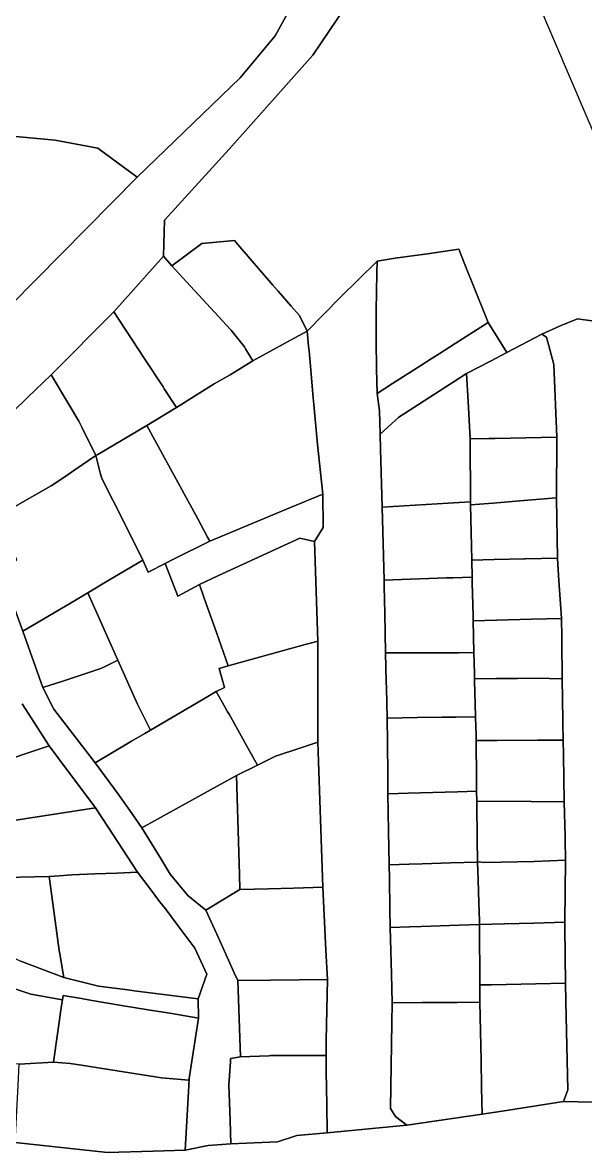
# Model space of a CAD drawing. Header units: inches. Extents: x 469561 to 471650, y 1000291 to 1003909.
# Drawn here: x 470524.9 to 470656, y 1001350.5 to 1001613.6 of the extents above; entities that cross this region are included whole.
import ezdxf

# ---------------------------------------------------------------- set-up
doc = ezdxf.new("R2010")
doc.units = ezdxf.units.IN
doc.header["$MEASUREMENT"] = 0
doc.layers.add('Gulele_10_08_New_Parcel', color=7, linetype='Continuous')

msp = doc.modelspace()

# ---------------------------------------------------------------- linework, layer by layer
at = {"layer": 'Gulele_10_08_New_Parcel'}
for points in [[(470543.6184, 1001838.8004), (470589.869, 1001720.2535), (470616.7522, 1001684.1111), (470668.206, 1001563.8294)], [(470588.2747, 1001618.9224), (470583.6741, 1001610.5625), (470575.5835, 1001600.721), (470551.5764, 1001577.5936), (470542.3831, 1001584.3615), (470532.4456, 1001586.2254), (470503.0474, 1001588.9176), (470485.714, 1001588.2507), (470476.0755, 1001584.3776), (470468.9823, 1001583.8398), (470427.7665, 1001594.8431), (470392.8824, 1001604.1562), (470379.1351, 1001607.8264), (470372.2568, 1001609.2248), (470318.8966, 1001625.7357)], [(470601.8648, 1001619.9807), (470592.4521, 1001606.0122), (470572.9923, 1001584.107), (470557.9216, 1001567.5987), (470557.6517, 1001559.2054), (470546.0883, 1001546.2439), (470531.5347, 1001531.6231), (470526.1005, 1001526.3749), (470511.4489, 1001512.2247)], [(470522.0808, 1001547.7038), (470551.5764, 1001577.5936), (470575.5835, 1001600.721), (470583.6741, 1001610.5625), (470588.2747, 1001618.9224)], [(470657.4542, 1001544.2001), (470654.1464, 1001544.6044), (470649.9348, 1001542.8997), (470645.8038, 1001541.0709), (470637.6795, 1001536.8024), (470633.3393, 1001543.7793), (470632.7288, 1001545.2989), (470627.9194, 1001557.27), (470626.4693, 1001560.8793), (470619.1893, 1001559.7793), (470617.3632, 1001559.5358), (470611.6893, 1001558.7793), (470607.4393, 1001558.0793), (470598.8949, 1001549.7184), (470591.1593, 1001541.7793), (470589.3393, 1001545.3793), (470587.3905, 1001547.6188), (470584.3793, 1001551.0793), (470583.1497, 1001552.5081), (470574.9993, 1001561.9793), (470574.233, 1001562.8707), (470566.6167, 1001562.1999), (470559.6551, 1001557.0099), (470557.6517, 1001559.2054), (470557.9216, 1001567.5987), (470572.9923, 1001584.107), (470592.4521, 1001606.0122), (470601.8648, 1001619.9807)], [(470660.9978, 1001362.1883), (470650.8393, 1001362.3793), (470651.891, 1001365.106), (470651.408, 1001385.7053), (470651.308, 1001389.9686), (470651.2985, 1001390.992), (470651.2588, 1001395.2565), (470651.1761, 1001404.1567), (470651.3093, 1001418.5793), (470651.2301, 1001423.4207), (470651.2193, 1001424.0793), (470651.0593, 1001432.1793), (470650.8454, 1001443.1427), (470650.7793, 1001446.5307), (470650.7793, 1001446.8793), (470650.7193, 1001450.2793), (470650.7074, 1001451.2954), (470650.5962, 1001460.7911), (470650.5893, 1001461.3793), (470650.4993, 1001468.8793), (470650.4828, 1001470.5336), (470650.4393, 1001474.8793), (470650.1997, 1001478.2535), (470649.8155, 1001483.6641), (470649.4418, 1001488.9258), (470649.2034, 1001502.7019), (470649.2963, 1001517.0599), (470648.5893, 1001533.9793), (470646.9093, 1001540.3793), (470645.8038, 1001541.0709), (470649.9348, 1001542.8997), (470654.1464, 1001544.6044), (470657.4542, 1001544.2001)], [(470522.7493, 1001477.8793), (470524.9393, 1001471.8793), (470529.5893, 1001458.7793), (470532.154, 1001453.7192), (470541.7493, 1001441.2793), (470547.2193, 1001433.8793), (470547.7379, 1001433.1397), (470549.811, 1001430.1834), (470551.0687, 1001428.3899), (470552.6366, 1001426.154), (470557.1153, 1001418.8137), (470559.2194, 1001415.3652), (470563.3575, 1001410.3718), (470567.5593, 1001406.9793), (470568.4219, 1001405.0712), (470570.49, 1001400.4962), (470572.5162, 1001396.0141), (470574.1593, 1001392.3793), (470574.9693, 1001390.5793), (470575.5893, 1001372.7793), (470573.3093, 1001372.3793), (470573.2639, 1001371.6314), (470572.9393, 1001366.2793), (470573.2193, 1001358.0793), (470573.3793, 1001352.5793), (470568.0604, 1001352.1266), (470562.7705, 1001351.0599), (470563.4919, 1001364.6296), (470563.6593, 1001367.7793), (470564.4393, 1001372.7793), (470565.8093, 1001381.7793), (470565.7493, 1001386.2793), (470567.7793, 1001392.0793), (470564.9993, 1001398.0793), (470560.8093, 1001403.6793), (470558.1293, 1001407.2793), (470556.7912, 1001409.0034), (470554.5593, 1001411.8793), (470551.6593, 1001415.7793), (470544.7842, 1001426.2667), (470541.8357, 1001430.7644), (470541.6293, 1001431.0793), (470533.0908, 1001442.5018), (470531.0893, 1001445.1793), (470524.7851, 1001455.0064)], [(470524.7851, 1001455.0064), (470531.0893, 1001445.1793), (470525.2688, 1001443.2355), (470515.2193, 1001439.8793)], [(470524.1923, 1001395.1158), (470534.4787, 1001391.2408), (470542.5293, 1001389.2793), (470549.3793, 1001388.3793), (470550.8227, 1001388.1941), (470565.7493, 1001386.2793), (470565.8093, 1001381.7793), (470559.6593, 1001382.8793), (470554.0893, 1001383.7793), (470547.9393, 1001384.7793), (470540.6425, 1001386.0279), (470538.5893, 1001386.3793), (470534.2793, 1001387.0793), (470534.1269, 1001386.0485), (470526.7528, 1001387.4198), (470521.9166, 1001389.0082)], [(470523.1596, 1001352.8565), (470544.6333, 1001350.5466), (470555.2646, 1001350.8475), (470562.7705, 1001351.0599), (470568.0604, 1001352.1266), (470573.3793, 1001352.5793), (470584.2738, 1001353.026), (470588.7321, 1001354.494), (470595.8393, 1001355.0793), (470614.4003, 1001356.8643), (470631.9427, 1001359.4248), (470632.9393, 1001359.5793), (470636.5882, 1001360.1501), (470650.8393, 1001362.3793), (470660.9978, 1001362.1883)]]:
    msp.add_lwpolyline(points, dxfattribs=at)
for points in [[(470378.0604, 1001585.8835), (470380.4248, 1001595.2415), (470379.1351, 1001607.8264), (470392.8824, 1001604.1562), (470427.7665, 1001594.8431), (470468.9823, 1001583.8398), (470476.0755, 1001584.3776), (470485.714, 1001588.2507), (470503.0474, 1001588.9176), (470532.4456, 1001586.2254), (470542.3831, 1001584.3615), (470551.5764, 1001577.5936), (470522.0808, 1001547.7038), (470505.2449, 1001571.7127), (470491.8202, 1001573.1374), (470454.2048, 1001579.8063), (470417.9328, 1001583.6247), (470393.1066, 1001583.7323)], [(470559.6551, 1001557.0099), (470566.6167, 1001562.1999), (470574.233, 1001562.8707), (470574.9993, 1001561.9793), (470583.1497, 1001552.5081), (470584.3793, 1001551.0793), (470587.3905, 1001547.6188), (470589.3393, 1001545.3793), (470591.1593, 1001541.7793), (470585.538, 1001538.7156), (470578.4993, 1001534.8793), (470576.7687, 1001537.6904), (470576.5293, 1001538.0793), (470573.7193, 1001541.6793), (470573.4192, 1001542.0059), (470572.192, 1001543.3413), (470571.4486, 1001544.1502), (470563.0593, 1001553.2793)], [(470546.0883, 1001546.2439), (470557.6517, 1001559.2054), (470559.6551, 1001557.0099), (470563.0593, 1001553.2793), (470571.4486, 1001544.1502), (470572.192, 1001543.3413), (470573.4192, 1001542.0059), (470573.7193, 1001541.6793), (470576.5293, 1001538.0793), (470576.7687, 1001537.6904), (470578.4993, 1001534.8793), (470573.2493, 1001531.5793), (470569.4993, 1001529.4793), (470560.7493, 1001523.9793), (470557.8695, 1001528.3527), (470557.5756, 1001528.799), (470553.1633, 1001535.4996)], [(470611.0417, 1001529.5744), (470607.4393, 1001527.2793), (470607.3093, 1001532.9793), (470607.2193, 1001539.5793), (470607.2493, 1001546.5793), (470607.3923, 1001555.2375), (470607.4393, 1001558.0793), (470611.6893, 1001558.7793), (470617.3632, 1001559.5358), (470619.1893, 1001559.7793), (470626.4693, 1001560.8793), (470627.9194, 1001557.27), (470632.7288, 1001545.2989), (470633.3393, 1001543.7793), (470625.659, 1001538.887), (470621.8793, 1001536.4793), (470620.0394, 1001535.307), (470617.6244, 1001533.7684)], [(470591.1593, 1001541.7793), (470598.8949, 1001549.7184), (470607.4393, 1001558.0793), (470607.3923, 1001555.2375), (470607.2493, 1001546.5793), (470607.2193, 1001539.5793), (470607.3093, 1001532.9793), (470607.4393, 1001527.2793), (470608.0199, 1001523.2458), (470608.1593, 1001517.7793), (470608.2493, 1001514.2793), (470608.6293, 1001500.7793), (470609.0593, 1001483.7793), (470609.0893, 1001482.2793), (470609.2193, 1001476.0793), (470609.3793, 1001466.8793), (470609.5593, 1001460.0793), (470609.6003, 1001458.7033), (470609.8093, 1001451.6793), (470609.8566, 1001446.0378), (470609.9217, 1001438.2783), (470609.9571, 1001434.0644), (470610.1155, 1001425.3786), (470610.2593, 1001417.4893), (470610.3178, 1001414.335), (470610.4511, 1001407.1448), (470610.5292, 1001402.9309), (470610.8103, 1001392.0091), (470610.9808, 1001385.3817), (470610.9073, 1001380.705), (470610.5937, 1001360.7354), (470611.755, 1001358.9289), (470614.4003, 1001356.8643), (470595.8393, 1001355.0793), (470595.7362, 1001361.7077), (470595.6171, 1001369.3627), (470595.5593, 1001373.0793), (470595.6198, 1001376.6838), (470595.8566, 1001390.8044), (470595.5111, 1001397.6477), (470595.265, 1001402.5227), (470594.7698, 1001412.3313), (470593.6593, 1001446.0793), (470593.6433, 1001469.6136), (470592.8892, 1001492.8171), (470594.8839, 1001496.0713), (470594.7793, 1001503.7793), (470593.5893, 1001515.3793), (470592.6893, 1001524.6793), (470592.5596, 1001526.2517), (470592.0293, 1001532.6793), (470591.6031, 1001537.1822), (470591.4993, 1001538.2793), (470591.2456, 1001540.8909)], [(470531.5347, 1001531.6231), (470546.0883, 1001546.2439), (470553.1633, 1001535.4996), (470557.5756, 1001528.799), (470557.8695, 1001528.3527), (470560.7493, 1001523.9793), (470553.8093, 1001519.7793), (470542.3778, 1001513.0549), (470541.9093, 1001512.7793), (470538.6811, 1001519.3844), (470537.9993, 1001520.7793), (470535.7793, 1001524.4793)], [(470607.4393, 1001527.2793), (470611.0417, 1001529.5744), (470617.6244, 1001533.7684), (470620.0394, 1001535.307), (470621.8793, 1001536.4793), (470625.659, 1001538.887), (470633.3393, 1001543.7793), (470637.6795, 1001536.8024), (470633.8282, 1001534.7789), (470628.3093, 1001531.8793), (470625.4093, 1001530.0793), (470612.4993, 1001521.7793), (470608.1593, 1001517.7793), (470608.0199, 1001523.2458)], [(470553.8093, 1001519.7793), (470560.7493, 1001523.9793), (470569.4993, 1001529.4793), (470573.2493, 1001531.5793), (470578.4993, 1001534.8793), (470585.538, 1001538.7156), (470591.1593, 1001541.7793), (470591.2456, 1001540.8909), (470591.4993, 1001538.2793), (470591.6031, 1001537.1822), (470592.0293, 1001532.6793), (470592.5596, 1001526.2517), (470592.6893, 1001524.6793), (470593.5893, 1001515.3793), (470594.7793, 1001503.7793), (470587.2853, 1001500.6746), (470568.4693, 1001492.8793), (470567.9609, 1001493.8122), (470565.6484, 1001498.0554), (470554.2809, 1001518.9139)], [(470628.3093, 1001531.8793), (470633.8282, 1001534.7789), (470637.6795, 1001536.8024), (470645.8038, 1001541.0709), (470646.9093, 1001540.3793), (470648.5893, 1001533.9793), (470649.2963, 1001517.0599), (470645.6999, 1001516.992), (470634.9615, 1001516.7894), (470633.4588, 1001516.761), (470629.1293, 1001516.6793), (470628.8145, 1001522.5141), (470628.6588, 1001525.4015)], [(470511.4489, 1001512.2247), (470526.1005, 1001526.3749), (470531.5347, 1001531.6231), (470535.7793, 1001524.4793), (470537.9993, 1001520.7793), (470538.6811, 1001519.3844), (470541.9093, 1001512.7793), (470537.0708, 1001509.4688), (470534.7171, 1001507.8583), (470533.4086, 1001506.963), (470532.4093, 1001506.2793), (470531.5265, 1001505.7746), (470529.7592, 1001504.7644), (470518.5893, 1001498.3793), (470516.3111, 1001502.7967)], [(470608.1593, 1001517.7793), (470612.4993, 1001521.7793), (470625.4093, 1001530.0793), (470628.3093, 1001531.8793), (470628.6588, 1001525.4015), (470628.8145, 1001522.5141), (470629.1293, 1001516.6793), (470629.1659, 1001502.0227), (470625.2261, 1001501.7842), (470623.9852, 1001501.709), (470608.6293, 1001500.7793), (470608.2493, 1001514.2793)], [(470541.9093, 1001512.7793), (470542.3778, 1001513.0549), (470553.8093, 1001519.7793), (470554.2809, 1001518.9139), (470565.6484, 1001498.0554), (470567.9609, 1001493.8122), (470568.4693, 1001492.8793), (470559.8966, 1001488.5782), (470558.0486, 1001487.651), (470554.1232, 1001485.6816), (470552.8767, 1001488.4679), (470551.3691, 1001491.4637), (470545.9288, 1001502.2741), (470543.3093, 1001507.4793), (470542.96, 1001508.8018)], [(470629.1293, 1001516.6793), (470633.4588, 1001516.761), (470634.9615, 1001516.7894), (470645.6999, 1001516.992), (470649.2963, 1001517.0599), (470649.2034, 1001502.7019), (470649.1992, 1001502.9444), (470640.7176, 1001502.2452), (470634.457, 1001501.7291), (470633.369, 1001501.6394), (470629.1841, 1001501.2944), (470629.1659, 1001502.0227)], [(470518.5893, 1001498.3793), (470529.7592, 1001504.7644), (470531.5265, 1001505.7746), (470532.4093, 1001506.2793), (470533.4086, 1001506.963), (470534.7171, 1001507.8583), (470537.0708, 1001509.4688), (470541.9093, 1001512.7793), (470542.96, 1001508.8018), (470543.3093, 1001507.4793), (470545.9288, 1001502.2741), (470551.3691, 1001491.4637), (470552.8767, 1001488.4679), (470544.5392, 1001483.5173), (470540.0357, 1001480.8432), (470536.4019, 1001478.6855), (470529.4386, 1001474.5509), (470524.9393, 1001471.8793), (470522.7493, 1001477.8793), (470520.7793, 1001483.3793), (470519.7734, 1001486.1825), (470523.5473, 1001488.5412)], [(470558.0486, 1001487.651), (470559.8966, 1001488.5782), (470568.4693, 1001492.8793), (470587.2853, 1001500.6746), (470594.7793, 1001503.7793), (470594.8839, 1001496.0713), (470592.8892, 1001492.8171), (470589.4667, 1001493.5712), (470570.3809, 1001484.7718), (470566.0593, 1001482.7793), (470561.0593, 1001480.0793)], [(470608.6293, 1001500.7793), (470623.9852, 1001501.709), (470625.2261, 1001501.7842), (470629.1659, 1001502.0227), (470629.1841, 1001501.2944), (470629.5046, 1001488.4359), (470629.6024, 1001484.5117), (470625.0574, 1001484.3497), (470624.3628, 1001484.3249), (470623.4996, 1001484.2941), (470619.4692, 1001484.1504), (470615.1202, 1001483.9954), (470609.0593, 1001483.7793)], [(470629.1841, 1001501.2944), (470633.369, 1001501.6394), (470634.457, 1001501.7291), (470640.7176, 1001502.2452), (470649.1992, 1001502.9444), (470649.2034, 1001502.7019), (470649.4418, 1001488.9258), (470641.9372, 1001488.7414), (470641.7469, 1001488.7367), (470634.7231, 1001488.5641), (470629.5046, 1001488.4359)], [(470566.0593, 1001482.7793), (470570.3809, 1001484.7718), (470589.4667, 1001493.5712), (470592.8892, 1001492.8171), (470593.6433, 1001469.6136), (470591.6561, 1001469.0616), (470590.6629, 1001468.7857), (470572.7512, 1001463.8102), (470570.006, 1001471.5919), (470567.1748, 1001479.6172)], [(470540.0357, 1001480.8432), (470544.5392, 1001483.5173), (470552.8767, 1001488.4679), (470554.1232, 1001485.6816), (470558.0486, 1001487.651), (470561.0593, 1001480.0793), (470566.0593, 1001482.7793), (470567.1748, 1001479.6172), (470570.006, 1001471.5919), (470572.7512, 1001463.8102), (470570.6718, 1001463.2326), (470571.9092, 1001458.778), (470569.9766, 1001457.8808), (470567.9874, 1001456.7109), (470554.642, 1001448.862), (470551.6593, 1001454.8793), (470549.3093, 1001460.0793), (470547.0622, 1001465.1469)], [(470629.5046, 1001488.4359), (470634.7231, 1001488.5641), (470641.7469, 1001488.7367), (470641.9372, 1001488.7414), (470649.4418, 1001488.9258), (470649.8155, 1001483.6641), (470650.1997, 1001478.2535), (470650.4393, 1001474.8793), (470643.3936, 1001474.6901), (470629.8156, 1001474.3256), (470629.7911, 1001475.4961), (470629.6305, 1001483.1697), (470629.6024, 1001484.5117)], [(470609.0593, 1001483.7793), (470615.1202, 1001483.9954), (470619.4692, 1001484.1504), (470623.4996, 1001484.2941), (470624.3628, 1001484.3249), (470625.0574, 1001484.3497), (470629.6024, 1001484.5117), (470629.6305, 1001483.1697), (470629.7911, 1001475.4961), (470629.8156, 1001474.3256), (470629.9693, 1001466.9793), (470626.4093, 1001466.8793), (470625.8024, 1001466.8793), (470624.5648, 1001466.8793), (470616.5912, 1001466.8793), (470615.0948, 1001466.8793), (470609.3793, 1001466.8793), (470609.2193, 1001476.0793), (470609.0893, 1001482.2793)], [(470524.9393, 1001471.8793), (470529.4386, 1001474.5509), (470536.4019, 1001478.6855), (470540.0357, 1001480.8432), (470547.0622, 1001465.1469), (470543.6061, 1001463.4901), (470542.8256, 1001463.1159), (470534.2531, 1001460.3032), (470529.5893, 1001458.7793)], [(470629.8156, 1001474.3256), (470643.3936, 1001474.6901), (470650.4393, 1001474.8793), (470650.4828, 1001470.5336), (470650.4993, 1001468.8793), (470650.5893, 1001461.3793), (470650.5962, 1001460.7911), (470644.5593, 1001460.9793), (470640.1694, 1001460.9282), (470635.9693, 1001460.8793), (470635.1778, 1001460.8742), (470630.1349, 1001460.8416), (470630.1026, 1001462.0406), (470629.9693, 1001466.9793)], [(470569.9766, 1001457.8808), (470571.9092, 1001458.778), (470570.6718, 1001463.2326), (470572.7512, 1001463.8102), (470590.6629, 1001468.7857), (470591.6561, 1001469.0616), (470593.6433, 1001469.6136), (470593.6593, 1001446.0793), (470589.6788, 1001444.7498), (470583.7793, 1001442.7793), (470579.5893, 1001440.6793), (470577.4195, 1001444.5621), (470572.9522, 1001452.5562), (470572.6112, 1001453.1664), (470572.0511, 1001454.1686)], [(470609.3793, 1001466.8793), (470615.0948, 1001466.8793), (470616.5912, 1001466.8793), (470624.5648, 1001466.8793), (470625.8024, 1001466.8793), (470626.4093, 1001466.8793), (470629.9693, 1001466.9793), (470630.1026, 1001462.0406), (470630.1349, 1001460.8416), (470630.1593, 1001460.3793), (470630.2979, 1001454.9605), (470630.3747, 1001451.9609), (470625.8173, 1001451.8985), (470622.639, 1001451.855), (470616.819, 1001451.7753), (470609.8093, 1001451.6793), (470609.6003, 1001458.7033), (470609.5593, 1001460.0793)], [(470529.5893, 1001458.7793), (470534.2531, 1001460.3032), (470542.8256, 1001463.1159), (470543.6061, 1001463.4901), (470547.0622, 1001465.1469), (470549.3093, 1001460.0793), (470551.6593, 1001454.8793), (470554.642, 1001448.862), (470553.3136, 1001448.0807), (470550.2503, 1001446.2791), (470549.4582, 1001445.8132), (470541.7493, 1001441.2793), (470532.154, 1001453.7192)], [(470630.1349, 1001460.8416), (470635.1778, 1001460.8742), (470635.9693, 1001460.8793), (470640.1694, 1001460.9282), (470644.5593, 1001460.9793), (470650.5962, 1001460.7911), (470650.7074, 1001451.2954), (470650.7193, 1001450.2793), (470650.7793, 1001446.8793), (470650.7793, 1001446.5307), (470646.5071, 1001446.5108), (470644.8897, 1001446.5032), (470635.396, 1001446.4589), (470630.5199, 1001446.4362), (470630.4915, 1001447.5177), (470630.3747, 1001451.9609), (470630.2979, 1001454.9605), (470630.1593, 1001460.3793)], [(470556.3132, 1001428.1755), (470552.6366, 1001426.154), (470551.0687, 1001428.3899), (470549.811, 1001430.1834), (470547.7379, 1001433.1397), (470547.2193, 1001433.8793), (470541.7493, 1001441.2793), (470549.4582, 1001445.8132), (470550.2503, 1001446.2791), (470553.3136, 1001448.0807), (470554.642, 1001448.862), (470567.9874, 1001456.7109), (470569.9766, 1001457.8808), (470572.0511, 1001454.1686), (470572.6112, 1001453.1664), (470572.9522, 1001452.5562), (470577.4195, 1001444.5621), (470579.5893, 1001440.6793), (470574.6893, 1001438.2793), (470571.0746, 1001436.2918), (470570.8853, 1001436.1877), (470557.6611, 1001428.9166)], [(470609.8093, 1001451.6793), (470616.819, 1001451.7753), (470622.639, 1001451.855), (470625.8173, 1001451.8985), (470630.3747, 1001451.9609), (470630.4915, 1001447.5177), (470630.5199, 1001446.4362), (470630.6097, 1001437.5286), (470630.6387, 1001434.6459), (470626.1911, 1001434.5208), (470614.6961, 1001434.1976), (470609.9571, 1001434.0644), (470609.9217, 1001438.2783), (470609.8566, 1001446.0378)], [(470510.8793, 1001438.5793), (470515.2193, 1001439.8793), (470525.2688, 1001443.2355), (470531.0893, 1001445.1793), (470533.0908, 1001442.5018), (470541.6293, 1001431.0793), (470541.8357, 1001430.7644), (470518.1405, 1001427.1358), (470513.4699, 1001426.4206), (470513.3093, 1001426.8793)], [(470574.6893, 1001438.2793), (470579.5893, 1001440.6793), (470583.7793, 1001442.7793), (470589.6788, 1001444.7498), (470593.6593, 1001446.0793), (470594.7698, 1001412.3313), (470590.2939, 1001412.1782), (470587.9712, 1001412.0987), (470582.1389, 1001411.8991), (470575.4993, 1001411.7793), (470575.3927, 1001415.2665), (470575.1592, 1001422.9075), (470575.0799, 1001425.5017), (470574.8464, 1001433.1389)], [(470630.5199, 1001446.4362), (470635.396, 1001446.4589), (470644.8897, 1001446.5032), (470646.5071, 1001446.5108), (470650.7793, 1001446.5307), (470650.8454, 1001443.1427), (470651.0593, 1001432.1793), (470643.3689, 1001432.2312), (470630.667, 1001432.317), (470630.6387, 1001434.6459), (470630.6097, 1001437.5286)], [(470552.6366, 1001426.154), (470556.3132, 1001428.1755), (470557.6611, 1001428.9166), (470570.8853, 1001436.1877), (470571.0746, 1001436.2918), (470574.6893, 1001438.2793), (470574.8464, 1001433.1389), (470575.0799, 1001425.5017), (470575.1592, 1001422.9075), (470575.3927, 1001415.2665), (470575.4993, 1001411.7793), (470567.5593, 1001406.9793), (470563.3575, 1001410.3718), (470559.2194, 1001415.3652), (470557.1153, 1001418.8137)], [(470609.9571, 1001434.0644), (470614.6961, 1001434.1976), (470626.1911, 1001434.5208), (470630.6387, 1001434.6459), (470630.667, 1001432.317), (470630.68, 1001431.2474), (470630.7685, 1001423.9667), (470630.7745, 1001423.4748), (470630.8392, 1001418.1521), (470624.5386, 1001417.9492), (470617.9664, 1001417.7375), (470614.9507, 1001417.6404), (470610.2593, 1001417.4893), (470610.1155, 1001425.3786)], [(470630.667, 1001432.317), (470643.3689, 1001432.2312), (470651.0593, 1001432.1793), (470651.2193, 1001424.0793), (470651.2301, 1001423.4207), (470651.3093, 1001418.5793), (470643.9993, 1001418.2793), (470636.327, 1001418.1487), (470632.2493, 1001418.0793), (470631.2193, 1001418.1793), (470630.8392, 1001418.1521), (470630.7745, 1001423.4748), (470630.7685, 1001423.9667), (470630.68, 1001431.2474)], [(470513.4699, 1001426.4206), (470518.1405, 1001427.1358), (470541.8357, 1001430.7644), (470544.7842, 1001426.2667), (470551.6593, 1001415.7793), (470546.8512, 1001415.5858), (470541.7193, 1001415.3793), (470536.3393, 1001415.1793), (470533.4186, 1001414.9568), (470531.0893, 1001414.7793), (470520.7795, 1001414.5215), (470515.491, 1001414.3892), (470515.4168, 1001414.831), (470513.5664, 1001425.8462)], [(470610.2593, 1001417.4893), (470614.9507, 1001417.6404), (470617.9664, 1001417.7375), (470624.5386, 1001417.9492), (470630.8392, 1001418.1521), (470630.9725, 1001414.0125), (470631.146, 1001408.6248), (470631.2801, 1001404.4606), (470631.3073, 1001403.6165), (470626.602, 1001403.4612), (470617.6805, 1001403.1669), (470615.099, 1001403.0817), (470610.5292, 1001402.9309), (470610.4511, 1001407.1448), (470610.3178, 1001414.335)], [(470630.8392, 1001418.1521), (470631.2193, 1001418.1793), (470632.2493, 1001418.0793), (470636.327, 1001418.1487), (470643.9993, 1001418.2793), (470651.3093, 1001418.5793), (470651.1761, 1001404.1567), (470643.9685, 1001403.9607), (470637.1414, 1001403.7751), (470631.3073, 1001403.6165), (470631.2801, 1001404.4606), (470631.146, 1001408.6248), (470630.9725, 1001414.0125)], [(470515.491, 1001414.3892), (470520.7795, 1001414.5215), (470531.0893, 1001414.7793), (470531.1593, 1001414.2793), (470533.3793, 1001397.5793), (470533.5236, 1001396.7475), (470534.4787, 1001391.2408), (470524.1923, 1001395.1158), (470522.959, 1001395.6866), (470518.928, 1001397.5522), (470516.7325, 1001408.3073)], [(470531.0893, 1001414.7793), (470533.4186, 1001414.9568), (470536.3393, 1001415.1793), (470541.7193, 1001415.3793), (470546.8512, 1001415.5858), (470551.6593, 1001415.7793), (470554.5593, 1001411.8793), (470556.7912, 1001409.0034), (470558.1293, 1001407.2793), (470560.8093, 1001403.6793), (470564.9993, 1001398.0793), (470567.7793, 1001392.0793), (470565.7493, 1001386.2793), (470550.8227, 1001388.1941), (470549.3793, 1001388.3793), (470542.5293, 1001389.2793), (470534.4787, 1001391.2408), (470533.5236, 1001396.7475), (470533.3793, 1001397.5793), (470531.1593, 1001414.2793)], [(470567.5593, 1001406.9793), (470575.4993, 1001411.7793), (470582.1389, 1001411.8991), (470587.9712, 1001412.0987), (470590.2939, 1001412.1782), (470594.7698, 1001412.3313), (470595.265, 1001402.5227), (470595.5111, 1001397.6477), (470595.8566, 1001390.8044), (470582.619, 1001390.6617), (470574.9693, 1001390.5793), (470574.1593, 1001392.3793), (470572.5162, 1001396.0141), (470570.49, 1001400.4962), (470568.4219, 1001405.0712)], [(470610.5292, 1001402.9309), (470615.099, 1001403.0817), (470617.6805, 1001403.1669), (470626.602, 1001403.4612), (470631.3073, 1001403.6165), (470631.3551, 1001389.5574), (470631.3688, 1001385.5107), (470626.0699, 1001385.4772), (470624.3527, 1001385.4663), (470617.9674, 1001385.4259), (470610.9808, 1001385.3817), (470610.8103, 1001392.0091)], [(470631.3073, 1001403.6165), (470637.1414, 1001403.7751), (470643.9685, 1001403.9607), (470651.1761, 1001404.1567), (470651.2588, 1001395.2565), (470651.2985, 1001390.992), (470651.308, 1001389.9686), (470637.51, 1001389.6559), (470634.1293, 1001389.5793), (470632.1893, 1001389.5793), (470631.3551, 1001389.5574)], [(470502.0281, 1001373.1325), (470505.3896, 1001382.3865), (470506.9296, 1001386.6261), (470509.3001, 1001393.1518), (470510.1962, 1001392.8575), (470521.9166, 1001389.0082), (470526.7528, 1001387.4198), (470534.1269, 1001386.0485), (470533.9393, 1001384.7793), (470532.0893, 1001371.5793), (470524.0893, 1001371.0793), (470506.8191, 1001372.277)], [(470574.9693, 1001390.5793), (470582.619, 1001390.6617), (470595.8566, 1001390.8044), (470595.6198, 1001376.6838), (470595.5593, 1001373.0793), (470582.6293, 1001373.0793), (470582.2149, 1001373.0616), (470575.5893, 1001372.7793)], [(470631.3551, 1001389.5574), (470632.1893, 1001389.5793), (470634.1293, 1001389.5793), (470637.51, 1001389.6559), (470651.308, 1001389.9686), (470651.408, 1001385.7053), (470651.891, 1001365.106), (470650.8393, 1001362.3793), (470636.5882, 1001360.1501), (470632.9393, 1001359.5793), (470631.9427, 1001359.4248), (470631.805, 1001365.685), (470631.6653, 1001372.0325), (470631.3688, 1001385.5107)], [(470532.0893, 1001371.5793), (470533.9393, 1001384.7793), (470534.1269, 1001386.0485), (470534.2793, 1001387.0793), (470538.5893, 1001386.3793), (470540.6425, 1001386.0279), (470547.9393, 1001384.7793), (470554.0893, 1001383.7793), (470559.6593, 1001382.8793), (470565.8093, 1001381.7793), (470564.4393, 1001372.7793), (470563.6593, 1001367.7793), (470563.5893, 1001367.3793), (470557.1893, 1001367.8793), (470543.9393, 1001369.9793), (470538.6162, 1001370.8476), (470535.9693, 1001371.2793)], [(470610.5937, 1001360.7354), (470610.9073, 1001380.705), (470610.9808, 1001385.3817), (470617.9674, 1001385.4259), (470624.3527, 1001385.4663), (470626.0699, 1001385.4772), (470631.3688, 1001385.5107), (470631.6653, 1001372.0325), (470631.805, 1001365.685), (470631.9427, 1001359.4248), (470614.4003, 1001356.8643), (470611.755, 1001358.9289)], [(470523.1596, 1001352.8565), (470523.8354, 1001366.1025), (470524.0893, 1001371.0793), (470532.0893, 1001371.5793), (470535.9693, 1001371.2793), (470538.6162, 1001370.8476), (470543.9393, 1001369.9793), (470557.1893, 1001367.8793), (470563.5893, 1001367.3793), (470563.6593, 1001367.7793), (470563.4919, 1001364.6296), (470562.7705, 1001351.0599), (470555.2646, 1001350.8475), (470544.6333, 1001350.5466)], [(470572.9393, 1001366.2793), (470573.2639, 1001371.6314), (470573.3093, 1001372.3793), (470575.5893, 1001372.7793), (470582.2149, 1001373.0616), (470582.6293, 1001373.0793), (470595.5593, 1001373.0793), (470595.6171, 1001369.3627), (470595.7362, 1001361.7077), (470595.8393, 1001355.0793), (470588.7321, 1001354.494), (470584.2738, 1001353.026), (470573.3793, 1001352.5793), (470573.2193, 1001358.0793)]]:
    msp.add_lwpolyline(points, close=True, dxfattribs=at)

doc.saveas('drawing.dxf')
